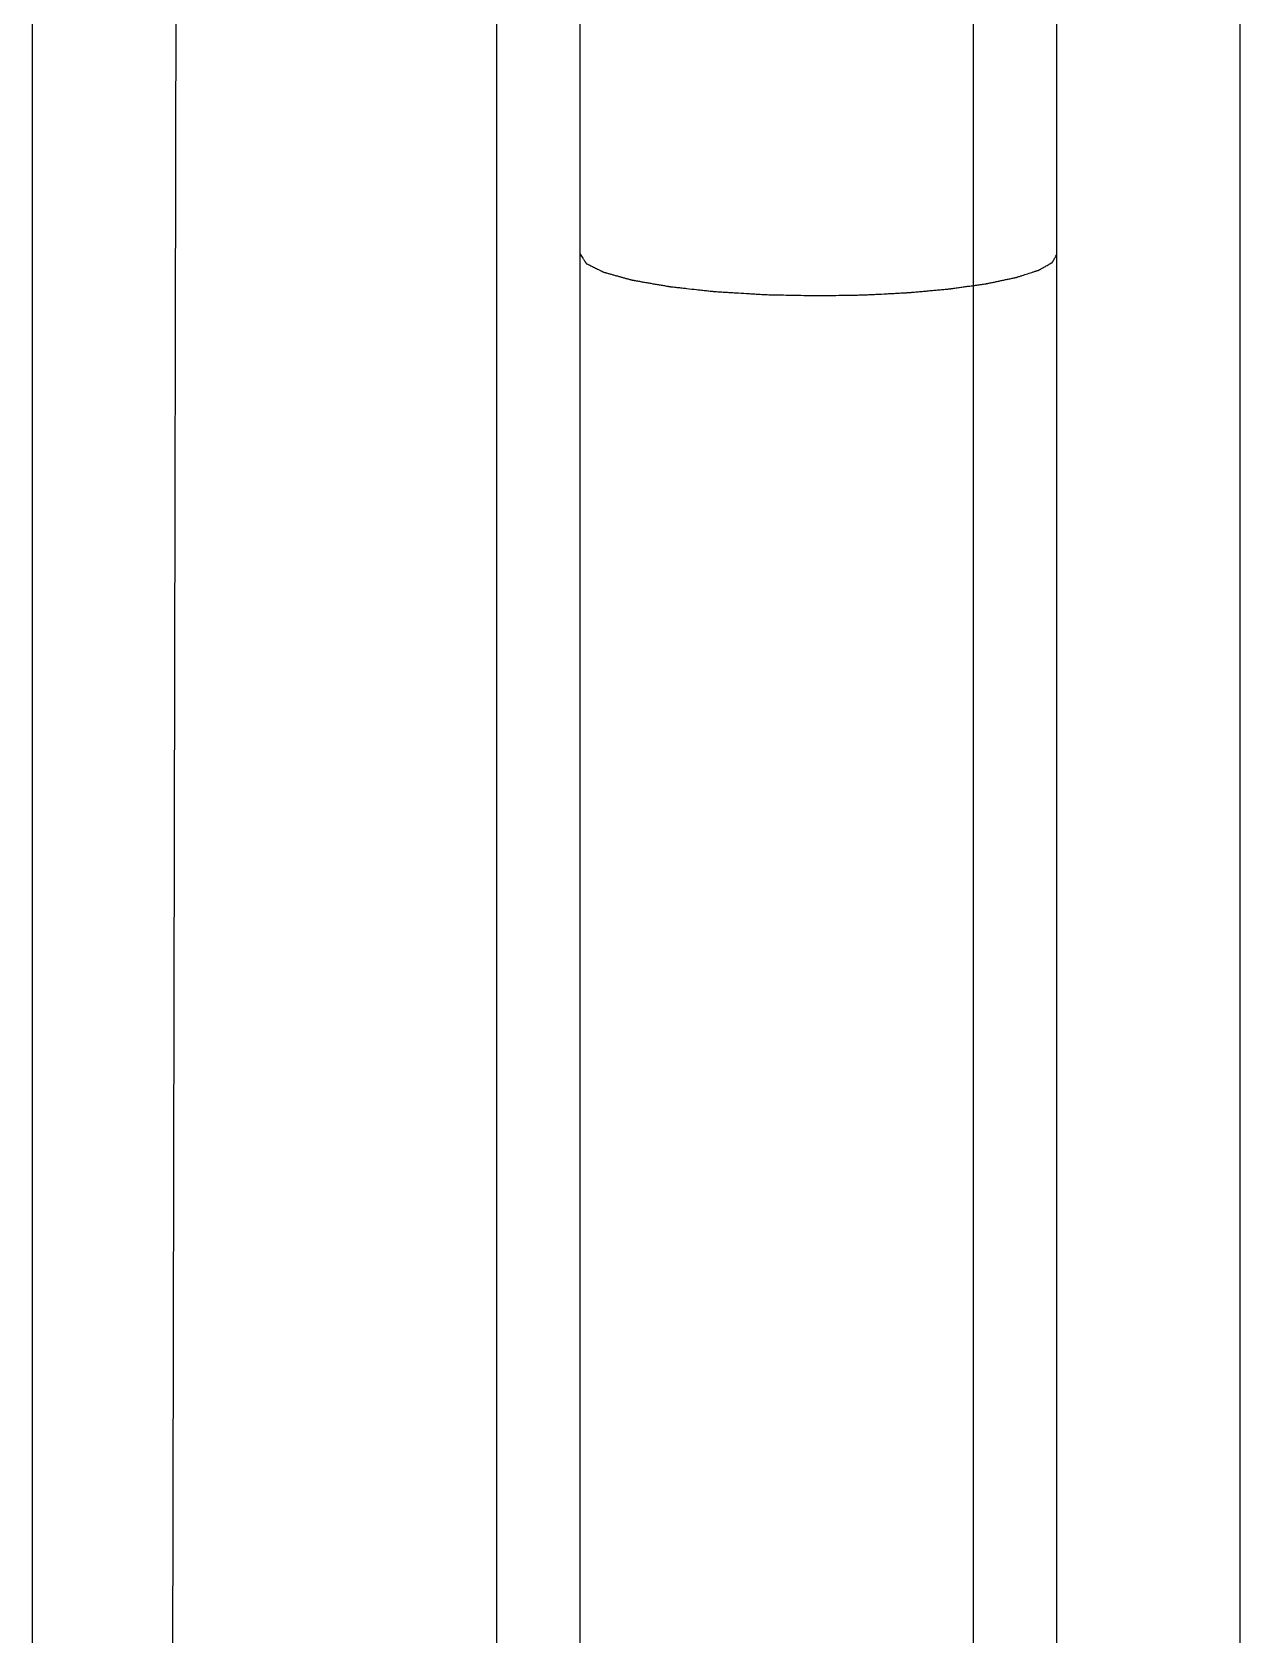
# Model space of a CAD drawing. Header units: millimetres. Extents: x 324 to 7054, y -67 to 2159.
# Drawn here: x 6141.66 to 6161.93, y 1540.78 to 1567.69 of the extents above; entities that cross this region are included whole.
import ezdxf

# ---------------------------------------------------------------- set-up
doc = ezdxf.new("R2010")
doc.units = ezdxf.units.MM
doc.header["$LTSCALE"] = 153.67
doc.layers.get('0').update_dxf_attribs({"linetype": 'CONTINUOUS'})
doc.layers.add('00_BUW_DATUM', color=7, linetype='CONTINUOUS')
doc.layers.add('02___PRT_ALL_AXES', color=7, linetype='CONTINUOUS')

msp = doc.modelspace()

# ---------------------------------------------------------------- linework, layer by layer
at = {"linetype": 'ByBlock'}
for points, knots in [([(6150.85852, 1563.95519), (6150.86577, 1563.94397), (6150.88027, 1563.92153), (6150.89839, 1563.89347), (6150.91289, 1563.87103), (6150.92376, 1563.8542), (6150.93282, 1563.84017), (6150.94006, 1563.82895), (6150.94551, 1563.82053), (6150.95002, 1563.81352), (6150.95368, 1563.80791), (6150.95563, 1563.80475), (6150.95711, 1563.80265), (6150.95766, 1563.80123), (6150.96149, 1563.79958), (6150.96534, 1563.79758), (6150.97343, 1563.79358), (6150.98541, 1563.78758), (6151.00146, 1563.77958), (6151.02284, 1563.76892), (6151.04957, 1563.75559), (6151.08165, 1563.7396), (6151.11373, 1563.7236), (6151.1458, 1563.7076), (6151.17253, 1563.69427), (6151.19392, 1563.68361), (6151.20996, 1563.67561), (6151.22331, 1563.66895), (6151.23403, 1563.66362), (6151.24064, 1563.66028), (6151.24614, 1563.65763), (6151.25084, 1563.65491), (6151.2625, 1563.65199), (6151.27513, 1563.64837), (6151.29245, 1563.64359), (6151.31395, 1563.6376), (6151.34842, 1563.62803), (6151.39148, 1563.61606), (6151.44317, 1563.60169), (6151.49486, 1563.58733), (6151.54654, 1563.57296), (6151.59823, 1563.5586), (6151.64131, 1563.54663), (6151.67575, 1563.53705), (6151.69732, 1563.53107), (6151.71233, 1563.52688), (6151.71996, 1563.52479), (6151.72412, 1563.52358), (6151.73035, 1563.52261), (6151.73744, 1563.52132), (6151.74917, 1563.5193), (6151.76951, 1563.51574), (6151.79867, 1563.51066), (6151.84527, 1563.50254), (6151.90354, 1563.49238), (6151.97346, 1563.4802), (6152.04338, 1563.46802), (6152.1133, 1563.45583), (6152.18321, 1563.44365), (6152.24149, 1563.4335), (6152.28808, 1563.42537), (6152.31727, 1563.42031), (6152.34045, 1563.41621), (6152.35386, 1563.414), (6152.36221, 1563.41238), (6152.36918, 1563.41165), (6152.38116, 1563.41032), (6152.40528, 1563.4077), (6152.43964, 1563.40393), (6152.49467, 1563.39792), (6152.56345, 1563.3904), (6152.67349, 1563.37836), (6152.78354, 1563.36633), (6152.89358, 1563.35429), (6152.97611, 1563.34526), (6153.03803, 1563.3385), (6153.07927, 1563.33398), (6153.09997, 1563.33175), (6153.12034, 1563.3294), (6153.15187, 1563.32783), (6153.18978, 1563.32534), (6153.25128, 1563.32164), (6153.32786, 1563.31693), (6153.41988, 1563.31131), (6153.54254, 1563.30381), (6153.66521, 1563.29631), (6153.78786, 1563.2888), (6153.86455, 1563.28413), (6153.91817, 1563.28082), (6153.94507, 1563.27921), (6153.9603, 1563.27822), (6153.98522, 1563.27796), (6154.02173, 1563.27706), (6154.08727, 1563.27583), (6154.16899, 1563.27417), (6154.29985, 1563.27159), (6154.46339, 1563.26834), (6154.65965, 1563.26445), (6154.79049, 1563.26185), (6154.85592, 1563.26055)], [0, 0, 0, 0, 0.03125, 0.0625, 0.078125, 0.09375, 0.109375, 0.1171875, 0.125, 0.1328125, 0.13671875, 0.140625, 0.14160156, 0.14257812, 0.14453125, 0.14648438, 0.1484375, 0.15625, 0.1640625, 0.171875, 0.1875, 0.203125, 0.21875, 0.234375, 0.25, 0.2578125, 0.265625, 0.2734375, 0.27734375, 0.28125, 0.28320312, 0.28515625, 0.2890625, 0.29296875, 0.296875, 0.3046875, 0.3125, 0.328125, 0.34375, 0.359375, 0.375, 0.390625, 0.40625, 0.4140625, 0.421875, 0.42578125, 0.42773438, 0.42871094, 0.4296875, 0.43164062, 0.43359375, 0.4375, 0.4453125, 0.453125, 0.46875, 0.484375, 0.5, 0.515625, 0.53125, 0.546875, 0.5546875, 0.5625, 0.56640625, 0.5703125, 0.57128906, 0.57226562, 0.57421875, 0.578125, 0.5859375, 0.59375, 0.609375, 0.625, 0.65625, 0.671875, 0.6875, 0.703125, 0.70703125, 0.7109375, 0.71484375, 0.71875, 0.7265625, 0.734375, 0.75, 0.765625, 0.78125, 0.8125, 0.828125, 0.84375, 0.8515625, 0.85546875, 0.85742188, 0.859375, 0.8671875, 0.875, 0.890625, 0.90625, 0.9375, 0.96875, 1, 1, 1, 1]), ([(6154.85592, 1563.26055), (6154.92066, 1563.26165), (6155.05016, 1563.26384), (6155.21204, 1563.26658), (6155.34153, 1563.26877), (6155.43867, 1563.2704), (6155.51956, 1563.2718), (6155.57629, 1563.2727), (6155.60855, 1563.27335), (6155.63317, 1563.27346), (6155.65619, 1563.27498), (6155.68745, 1563.27651), (6155.74188, 1563.27942), (6155.85094, 1563.28508), (6155.9755, 1563.29162), (6156.10008, 1563.29814), (6156.19354, 1563.30301), (6156.27133, 1563.30712), (6156.32597, 1563.30991), (6156.3569, 1563.31163), (6156.38091, 1563.31258), (6156.4018, 1563.31484), (6156.43075, 1563.3174), (6156.48089, 1563.32209), (6156.55279, 1563.32868), (6156.63896, 1563.33664), (6156.72516, 1563.34458), (6156.81134, 1563.35253), (6156.88317, 1563.35915), (6156.94063, 1563.36445), (6156.98374, 1563.36842), (6157.0196, 1563.37174), (6157.04483, 1563.37403), (6157.05906, 1563.3754), (6157.07025, 1563.37626), (6157.07944, 1563.37776), (6157.0924, 1563.37953), (6157.11474, 1563.38274), (6157.14683, 1563.38728), (6157.18526, 1563.39274), (6157.23653, 1563.40002), (6157.30061, 1563.40911), (6157.37751, 1563.42003), (6157.45441, 1563.43095), (6157.5185, 1563.44004), (6157.56975, 1563.44732), (6157.60823, 1563.45277), (6157.64019, 1563.45733), (6157.66276, 1563.4605), (6157.67535, 1563.46235), (6157.68564, 1563.46361), (6157.69271, 1563.46535), (6157.70327, 1563.4675), (6157.72121, 1563.47134), (6157.74711, 1563.47678), (6157.77808, 1563.48333), (6157.81942, 1563.49205), (6157.87107, 1563.50296), (6157.93306, 1563.51604), (6157.99505, 1563.52913), (6158.04671, 1563.54004), (6158.08802, 1563.54877), (6158.11904, 1563.55531), (6158.14479, 1563.56077), (6158.16302, 1563.56457), (6158.17311, 1563.56678), (6158.18158, 1563.56833), (6158.18663, 1563.57028), (6158.19456, 1563.57274), (6158.20788, 1563.57711), (6158.2272, 1563.58332), (6158.25026, 1563.59079), (6158.28105, 1563.60074), (6158.31952, 1563.61319), (6158.36569, 1563.62812), (6158.41186, 1563.64304), (6158.45033, 1563.65549), (6158.48111, 1563.66544), (6158.50034, 1563.67166), (6158.51574, 1563.67664), (6158.52725, 1563.68037), (6158.53699, 1563.68347), (6158.54443, 1563.68598), (6158.55099, 1563.68779), (6158.55377, 1563.68987), (6158.5588, 1563.69255), (6158.56463, 1563.69594), (6158.57181, 1563.69999), (6158.58133, 1563.70539), (6158.59325, 1563.71214), (6158.61231, 1563.72294), (6158.63614, 1563.73644), (6158.66473, 1563.75264), (6158.69332, 1563.76885), (6158.71715, 1563.78235), (6158.73621, 1563.79315), (6158.74812, 1563.7999), (6158.75765, 1563.8053), (6158.76481, 1563.80935), (6158.77072, 1563.81273), (6158.77497, 1563.81509), (6158.77722, 1563.81645), (6158.77943, 1563.81744), (6158.77963, 1563.81854), (6158.78059, 1563.81996), (6158.78195, 1563.82248), (6158.78407, 1563.82606), (6158.78654, 1563.83037), (6158.78985, 1563.83611), (6158.79399, 1563.84328), (6158.80061, 1563.85476), (6158.80888, 1563.86911), (6158.81881, 1563.88633), (6158.82874, 1563.90355), (6158.84198, 1563.9265), (6158.85191, 1563.94372), (6158.85852, 1563.9552)], [0, 0, 0, 0, 0.03125, 0.0625, 0.078125, 0.09375, 0.109375, 0.1171875, 0.12109375, 0.125, 0.12890625, 0.1328125, 0.140625, 0.15625, 0.1875, 0.203125, 0.21875, 0.234375, 0.2421875, 0.24609375, 0.25, 0.25390625, 0.2578125, 0.265625, 0.28125, 0.296875, 0.3125, 0.328125, 0.34375, 0.3515625, 0.359375, 0.3671875, 0.37109375, 0.37304688, 0.375, 0.37695312, 0.37890625, 0.3828125, 0.390625, 0.3984375, 0.40625, 0.421875, 0.4375, 0.453125, 0.46875, 0.4765625, 0.484375, 0.4921875, 0.49609375, 0.49804688, 0.5, 0.50195312, 0.50390625, 0.5078125, 0.515625, 0.5234375, 0.53125, 0.546875, 0.5625, 0.578125, 0.59375, 0.6015625, 0.609375, 0.6171875, 0.62109375, 0.62304688, 0.625, 0.62695312, 0.62890625, 0.6328125, 0.640625, 0.6484375, 0.65625, 0.671875, 0.6875, 0.703125, 0.71875, 0.7265625, 0.734375, 0.73828125, 0.7421875, 0.74609375, 0.74804688, 0.75, 0.75195312, 0.75390625, 0.7578125, 0.76171875, 0.765625, 0.7734375, 0.78125, 0.796875, 0.8125, 0.828125, 0.84375, 0.8515625, 0.859375, 0.86328125, 0.8671875, 0.87109375, 0.87304688, 0.87402344, 0.875, 0.87597656, 0.87695312, 0.87890625, 0.8828125, 0.88671875, 0.890625, 0.8984375, 0.90625, 0.921875, 0.9375, 0.953125, 0.96875, 1, 1, 1, 1])]:
    msp.add_open_spline(points, degree=3, knots=knots, dxfattribs=at)
at = {"layer": '00_BUW_DATUM', "linetype": 'ByBlock'}
for p, q in [((6149.45856, 1539.50707), (6149.4585, 1590.41312)), ((6157.45856, 1539.50708), (6157.4585, 1590.41313)), ((6150.85856, 1538.96681), (6150.8585, 1585.03003)), ((6158.85856, 1538.96682), (6158.8585, 1585.03004))]:
    msp.add_line(p, q, dxfattribs=at)
at = {"layer": '02___PRT_ALL_AXES', "linetype": 'ByBlock'}
for p, q in [((6161.92854, 1732.26046), (6161.92854, 1526.51699)), ((6144.38871, 1731), (6143.98871, 1526.51699)), ((6141.65862, 1671.97699), (6141.65862, 1351.97699)), ((6141.65862, 1671.97699), (6141.65862, 1351.97699)), ((6141.65862, 1671.97699), (6141.65862, 1351.97699))]:
    msp.add_line(p, q, dxfattribs=at)

doc.saveas('drawing.dxf')
